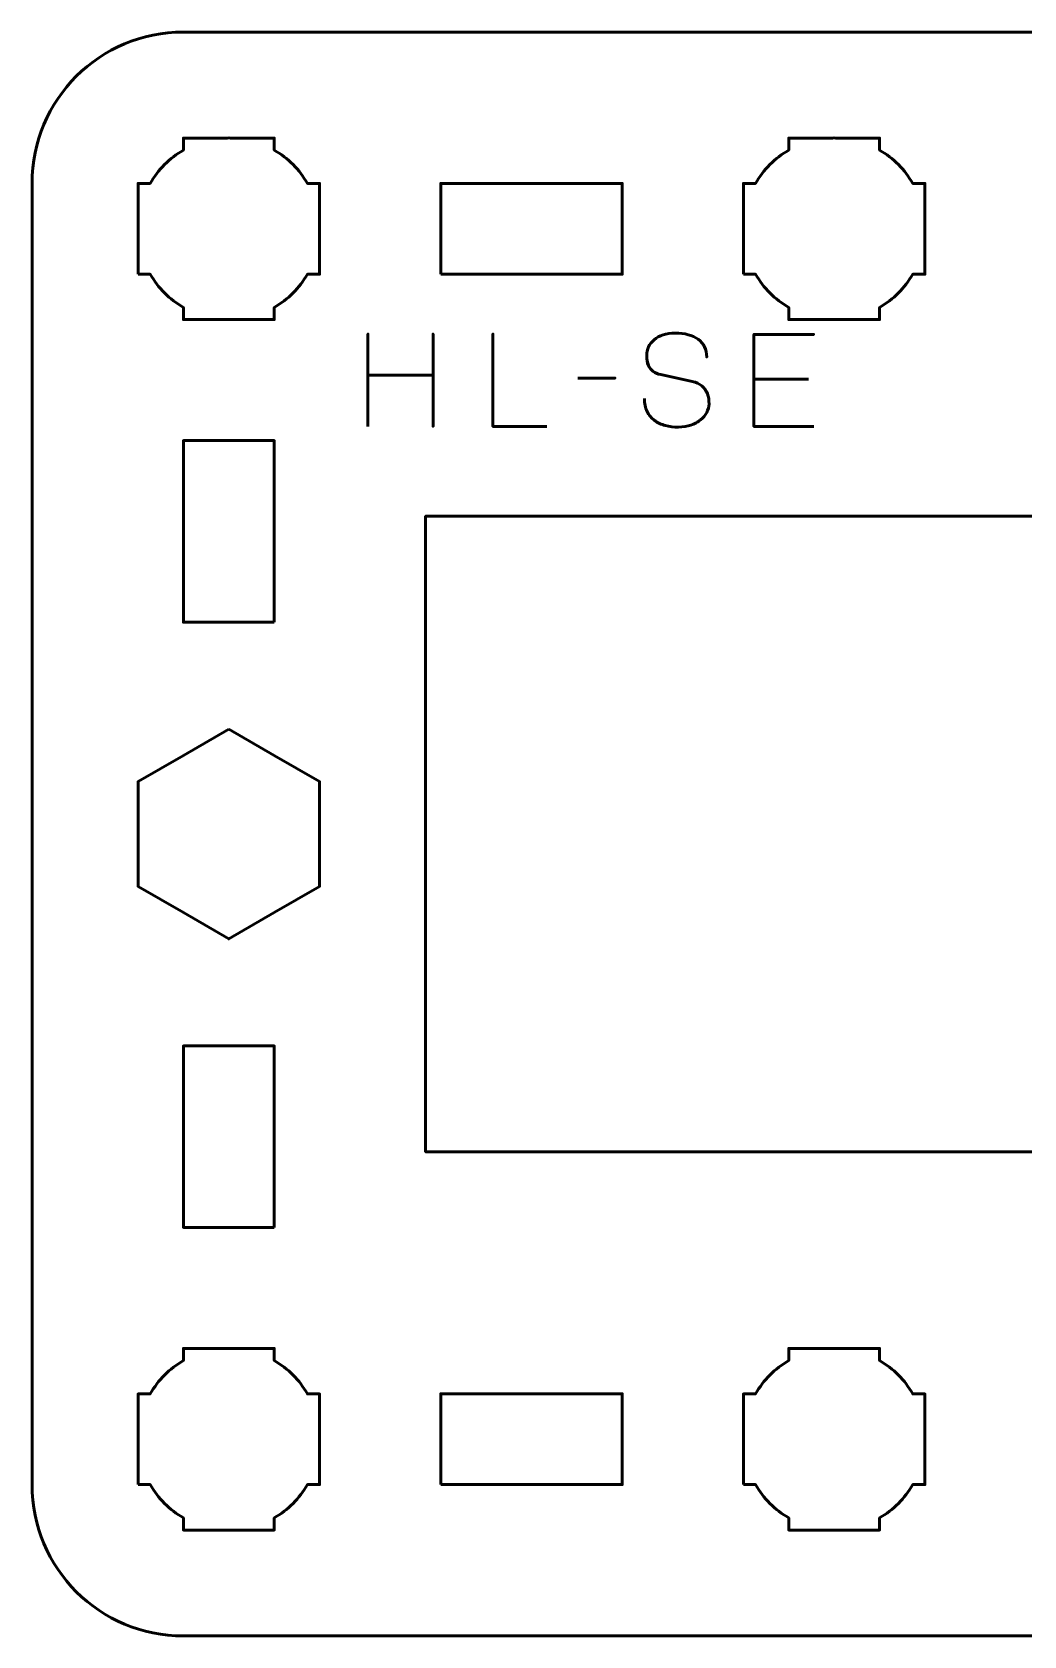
# Model space of a CAD drawing. Header units: centimetres. Extents: x -34.2 to 13.2, y -23.5 to -6.2.
# Drawn here: x 5.85 to 9.13, y -17.5 to -12.2 of the extents above; entities that cross this region are included whole.
import ezdxf

# ---------------------------------------------------------------- set-up
doc = ezdxf.new("R2010")
doc.units = ezdxf.units.CM
doc.header["$MEASUREMENT"] = 0
doc.layers.add('Layer 1', color=7, linetype='Continuous')

msp = doc.modelspace()

# ---------------------------------------------------------------- linework, layer by layer
at = {"layer": 'Layer 1', "lineweight": 53}
for points, knots in [([(13.15007, -17.00009), (13.14999, -17.27715), (12.92692, -17.50003), (12.64997, -17.50003), (12.64997, -17.50003), (9.88338, -17.50003), (9.11676, -17.50003), (6.35017, -17.50003), (6.35017, -17.50003), (6.07317, -17.50003), (5.85007, -17.27694), (5.85007, -16.99994), (5.85007, -16.99994), (5.85007, -16.99994), (5.85007, -12.70008), (5.85007, -12.70008), (5.85007, -12.70008), (5.85007, -12.42295), (6.07317, -12.19999), (6.35017, -12.19999), (6.35017, -12.19999), (9.11676, -12.19999), (9.88338, -12.19999), (12.64997, -12.19999), (12.64997, -12.19999), (12.92697, -12.19999), (13.15007, -12.42308), (13.15007, -12.70008), (13.15007, -12.70008), (13.15007, -12.70008), (13.15007, -17.00009), (13.15007, -17.00009)], [0, 0, 0, 0, 0.125, 0.125, 0.125, 0.125, 0.25, 0.25, 0.25, 0.25, 0.375, 0.375, 0.375, 0.375, 0.5, 0.5, 0.5, 0.5, 0.625, 0.625, 0.625, 0.625, 0.75, 0.75, 0.75, 0.75, 0.875, 0.875, 0.875, 0.875, 1, 1, 1, 1]), ([(6.20012, -13.00008), (6.20012, -13.00008), (6.20012, -12.85156), (6.20012, -12.85156), (6.20012, -12.85156), (6.20012, -12.85156), (6.2001, -12.85001), (6.2001, -12.85001), (6.2001, -12.85001), (6.2001, -12.85001), (6.20012, -12.84846), (6.20012, -12.84846), (6.20012, -12.84846), (6.20012, -12.84846), (6.20012, -12.70008), (6.20012, -12.70008), (6.20012, -12.70008), (6.20012, -12.70008), (6.24021, -12.70008), (6.24021, -12.70008), (6.24021, -12.70008), (6.26656, -12.65451), (6.30456, -12.61653), (6.35011, -12.59017), (6.35011, -12.59017), (6.35011, -12.59017), (6.35011, -12.55008), (6.35011, -12.55008), (6.35011, -12.55008), (6.35011, -12.55008), (6.49416, -12.55008), (6.49416, -12.55008), (6.49416, -12.55008), (6.49416, -12.55008), (6.5001, -12.55002), (6.5001, -12.55002), (6.5001, -12.55002), (6.5001, -12.55002), (6.50604, -12.55008), (6.50604, -12.55008), (6.50604, -12.55008), (6.50604, -12.55008), (6.65011, -12.55008), (6.65011, -12.55008), (6.65011, -12.55008), (6.65011, -12.55008), (6.65011, -12.59015), (6.65011, -12.59015), (6.65011, -12.59015), (6.69568, -12.61651), (6.73367, -12.6545), (6.76001, -12.70008), (6.76001, -12.70008), (6.76001, -12.70008), (6.80011, -12.70008), (6.80011, -12.70008), (6.80011, -12.70008), (6.80011, -12.70008), (6.80011, -13.00008), (6.80011, -13.00008), (6.80011, -13.00008), (6.80011, -13.00008), (6.75992, -13.00008), (6.75992, -13.00008), (6.75992, -13.00008), (6.73358, -13.04558), (6.69562, -13.08352), (6.65011, -13.10986), (6.65011, -13.10986), (6.65011, -13.10986), (6.65011, -13.15007), (6.65011, -13.15007), (6.65011, -13.15007), (6.65011, -13.15007), (6.35011, -13.15007), (6.35011, -13.15007), (6.35011, -13.15007), (6.35011, -13.15007), (6.35011, -13.10984), (6.35011, -13.10984), (6.35011, -13.10984), (6.30461, -13.0835), (6.26665, -13.04557), (6.24031, -13.00008), (6.24031, -13.00008), (6.24031, -13.00008), (6.20012, -13.00008), (6.20012, -13.00008)], [0, 0, 0, 0, 0.0454545, 0.0454545, 0.0454545, 0.0454545, 0.0909091, 0.0909091, 0.0909091, 0.0909091, 0.1363636, 0.1363636, 0.1363636, 0.1363636, 0.1818182, 0.1818182, 0.1818182, 0.1818182, 0.2272727, 0.2272727, 0.2272727, 0.2272727, 0.2727273, 0.2727273, 0.2727273, 0.2727273, 0.3181818, 0.3181818, 0.3181818, 0.3181818, 0.3636364, 0.3636364, 0.3636364, 0.3636364, 0.4090909, 0.4090909, 0.4090909, 0.4090909, 0.4545455, 0.4545455, 0.4545455, 0.4545455, 0.5, 0.5, 0.5, 0.5, 0.5454545, 0.5454545, 0.5454545, 0.5454545, 0.5909091, 0.5909091, 0.5909091, 0.5909091, 0.6363636, 0.6363636, 0.6363636, 0.6363636, 0.6818182, 0.6818182, 0.6818182, 0.6818182, 0.7272727, 0.7272727, 0.7272727, 0.7272727, 0.7727273, 0.7727273, 0.7727273, 0.7727273, 0.8181818, 0.8181818, 0.8181818, 0.8181818, 0.8636364, 0.8636364, 0.8636364, 0.8636364, 0.9090909, 0.9090909, 0.9090909, 0.9090909, 0.9545455, 0.9545455, 0.9545455, 0.9545455, 1, 1, 1, 1]), ([(8.20012, -13.00008), (8.20012, -13.00008), (8.20012, -12.85156), (8.20012, -12.85156), (8.20012, -12.85156), (8.20012, -12.85156), (8.2001, -12.85001), (8.2001, -12.85001), (8.2001, -12.85001), (8.2001, -12.85001), (8.20012, -12.84846), (8.20012, -12.84846), (8.20012, -12.84846), (8.20012, -12.84846), (8.20012, -12.70008), (8.20012, -12.70008), (8.20012, -12.70008), (8.20012, -12.70008), (8.24021, -12.70008), (8.24021, -12.70008), (8.24021, -12.70008), (8.26656, -12.65451), (8.30456, -12.61653), (8.35011, -12.59017), (8.35011, -12.59017), (8.35011, -12.59017), (8.35011, -12.55008), (8.35011, -12.55008), (8.35011, -12.55008), (8.35011, -12.55008), (8.49416, -12.55008), (8.49416, -12.55008), (8.49416, -12.55008), (8.49416, -12.55008), (8.5001, -12.55002), (8.5001, -12.55002), (8.5001, -12.55002), (8.5001, -12.55002), (8.50604, -12.55008), (8.50604, -12.55008), (8.50604, -12.55008), (8.50604, -12.55008), (8.65011, -12.55008), (8.65011, -12.55008), (8.65011, -12.55008), (8.65011, -12.55008), (8.65011, -12.59015), (8.65011, -12.59015), (8.65011, -12.59015), (8.69568, -12.61651), (8.73367, -12.6545), (8.76001, -12.70008), (8.76001, -12.70008), (8.76001, -12.70008), (8.80011, -12.70008), (8.80011, -12.70008), (8.80011, -12.70008), (8.80011, -12.70008), (8.80011, -13.00008), (8.80011, -13.00008), (8.80011, -13.00008), (8.80011, -13.00008), (8.75992, -13.00008), (8.75992, -13.00008), (8.75992, -13.00008), (8.73358, -13.04558), (8.69562, -13.08352), (8.65011, -13.10986), (8.65011, -13.10986), (8.65011, -13.10986), (8.65011, -13.15007), (8.65011, -13.15007), (8.65011, -13.15007), (8.65011, -13.15007), (8.35011, -13.15007), (8.35011, -13.15007), (8.35011, -13.15007), (8.35011, -13.15007), (8.35011, -13.10984), (8.35011, -13.10984), (8.35011, -13.10984), (8.30461, -13.0835), (8.26665, -13.04557), (8.24031, -13.00008), (8.24031, -13.00008), (8.24031, -13.00008), (8.20012, -13.00008), (8.20012, -13.00008)], [0, 0, 0, 0, 0.0454545, 0.0454545, 0.0454545, 0.0454545, 0.0909091, 0.0909091, 0.0909091, 0.0909091, 0.1363636, 0.1363636, 0.1363636, 0.1363636, 0.1818182, 0.1818182, 0.1818182, 0.1818182, 0.2272727, 0.2272727, 0.2272727, 0.2272727, 0.2727273, 0.2727273, 0.2727273, 0.2727273, 0.3181818, 0.3181818, 0.3181818, 0.3181818, 0.3636364, 0.3636364, 0.3636364, 0.3636364, 0.4090909, 0.4090909, 0.4090909, 0.4090909, 0.4545455, 0.4545455, 0.4545455, 0.4545455, 0.5, 0.5, 0.5, 0.5, 0.5454545, 0.5454545, 0.5454545, 0.5454545, 0.5909091, 0.5909091, 0.5909091, 0.5909091, 0.6363636, 0.6363636, 0.6363636, 0.6363636, 0.6818182, 0.6818182, 0.6818182, 0.6818182, 0.7272727, 0.7272727, 0.7272727, 0.7272727, 0.7727273, 0.7727273, 0.7727273, 0.7727273, 0.8181818, 0.8181818, 0.8181818, 0.8181818, 0.8636364, 0.8636364, 0.8636364, 0.8636364, 0.9090909, 0.9090909, 0.9090909, 0.9090909, 0.9545455, 0.9545455, 0.9545455, 0.9545455, 1, 1, 1, 1]), ([(7.20012, -13.00008), (7.20012, -13.00008), (7.20012, -12.70008), (7.20012, -12.70008), (7.20012, -12.70008), (7.20012, -12.70008), (7.80011, -12.70008), (7.80011, -12.70008), (7.80011, -12.70008), (7.80011, -12.70008), (7.80011, -13.00008), (7.80011, -13.00008), (7.80011, -13.00008), (7.80011, -13.00008), (7.20012, -13.00008), (7.20012, -13.00008)], [0, 0, 0, 0, 0.25, 0.25, 0.25, 0.25, 0.5, 0.5, 0.5, 0.5, 0.75, 0.75, 0.75, 0.75, 1, 1, 1, 1]), ([(6.65002, -14.15008), (6.65002, -14.15008), (6.35001, -14.15008), (6.35001, -14.15008), (6.35001, -14.15008), (6.35001, -14.15008), (6.35001, -13.55009), (6.35001, -13.55009), (6.35001, -13.55009), (6.35001, -13.55009), (6.65002, -13.55009), (6.65002, -13.55009), (6.65002, -13.55009), (6.65002, -13.55009), (6.65002, -14.15008), (6.65002, -14.15008)], [0, 0, 0, 0, 0.25, 0.25, 0.25, 0.25, 0.5, 0.5, 0.5, 0.5, 0.75, 0.75, 0.75, 0.75, 1, 1, 1, 1]), ([(11.85007, -13.80002), (11.85007, -15.05018), (11.85007, -14.64982), (11.85007, -15.90001), (11.85007, -15.90001), (9.93303, -15.9), (9.08859, -15.89999), (7.15007, -15.9), (7.15007, -15.9), (7.15007, -15.02283), (7.15007, -14.67719), (7.15007, -13.80001), (7.15007, -13.80001), (9.05155, -13.80001), (9.96024, -13.80002), (11.85007, -13.80002)], [0, 0, 0, 0, 0.25, 0.25, 0.25, 0.25, 0.5, 0.5, 0.5, 0.5, 0.75, 0.75, 0.75, 0.75, 1, 1, 1, 1]), ([(6.50006, -14.50363), (6.50006, -14.50363), (6.65007, -14.59023), (6.65007, -14.59023), (6.65007, -14.59023), (6.65007, -14.59023), (6.80006, -14.67683), (6.80006, -14.67683), (6.80006, -14.67683), (6.80006, -14.67683), (6.80006, -14.85004), (6.80006, -14.85004), (6.80006, -14.85004), (6.80006, -14.85004), (6.80006, -15.02325), (6.80006, -15.02325), (6.80006, -15.02325), (6.80006, -15.02325), (6.65007, -15.10985), (6.65007, -15.10985), (6.65007, -15.10985), (6.65007, -15.10985), (6.50006, -15.19645), (6.50006, -15.19645), (6.50006, -15.19645), (6.50006, -15.19645), (6.35005, -15.10985), (6.35005, -15.10985), (6.35005, -15.10985), (6.35005, -15.10985), (6.20006, -15.02325), (6.20006, -15.02325), (6.20006, -15.02325), (6.20006, -15.02325), (6.20006, -14.85004), (6.20006, -14.85004), (6.20006, -14.85004), (6.20006, -14.85004), (6.20006, -14.67683), (6.20006, -14.67683), (6.20006, -14.67683), (6.20006, -14.67683), (6.35005, -14.59023), (6.35005, -14.59023), (6.35005, -14.59023), (6.35005, -14.59023), (6.50006, -14.50363), (6.50006, -14.50363)], [0, 0, 0, 0, 0.0833333, 0.0833333, 0.0833333, 0.0833333, 0.1666667, 0.1666667, 0.1666667, 0.1666667, 0.25, 0.25, 0.25, 0.25, 0.3333333, 0.3333333, 0.3333333, 0.3333333, 0.4166667, 0.4166667, 0.4166667, 0.4166667, 0.5, 0.5, 0.5, 0.5, 0.5833333, 0.5833333, 0.5833333, 0.5833333, 0.6666667, 0.6666667, 0.6666667, 0.6666667, 0.75, 0.75, 0.75, 0.75, 0.8333333, 0.8333333, 0.8333333, 0.8333333, 0.9166667, 0.9166667, 0.9166667, 0.9166667, 1, 1, 1, 1]), ([(6.65002, -16.15008), (6.65002, -16.15008), (6.35001, -16.15008), (6.35001, -16.15008), (6.35001, -16.15008), (6.35001, -16.15008), (6.35001, -15.55009), (6.35001, -15.55009), (6.35001, -15.55009), (6.35001, -15.55009), (6.65002, -15.55009), (6.65002, -15.55009), (6.65002, -15.55009), (6.65002, -15.55009), (6.65002, -16.15008), (6.65002, -16.15008)], [0, 0, 0, 0, 0.25, 0.25, 0.25, 0.25, 0.5, 0.5, 0.5, 0.5, 0.75, 0.75, 0.75, 0.75, 1, 1, 1, 1]), ([(6.20012, -17.00008), (6.20012, -17.00008), (6.20012, -16.85156), (6.20012, -16.85156), (6.20012, -16.85156), (6.20012, -16.85156), (6.2001, -16.85001), (6.2001, -16.85001), (6.2001, -16.85001), (6.2001, -16.85001), (6.20012, -16.84846), (6.20012, -16.84846), (6.20012, -16.84846), (6.20012, -16.84846), (6.20012, -16.70008), (6.20012, -16.70008), (6.20012, -16.70008), (6.20012, -16.70008), (6.24021, -16.70008), (6.24021, -16.70008), (6.24021, -16.70008), (6.26656, -16.65451), (6.30456, -16.61653), (6.35011, -16.59017), (6.35011, -16.59017), (6.35011, -16.59017), (6.35011, -16.55008), (6.35011, -16.55008), (6.35011, -16.55008), (6.35011, -16.55008), (6.49416, -16.55008), (6.49416, -16.55008), (6.49416, -16.55008), (6.49416, -16.55008), (6.5001, -16.55002), (6.5001, -16.55002), (6.5001, -16.55002), (6.5001, -16.55002), (6.50604, -16.55008), (6.50604, -16.55008), (6.50604, -16.55008), (6.50604, -16.55008), (6.65011, -16.55008), (6.65011, -16.55008), (6.65011, -16.55008), (6.65011, -16.55008), (6.65011, -16.59015), (6.65011, -16.59015), (6.65011, -16.59015), (6.69568, -16.61651), (6.73367, -16.6545), (6.76001, -16.70008), (6.76001, -16.70008), (6.76001, -16.70008), (6.80011, -16.70008), (6.80011, -16.70008), (6.80011, -16.70008), (6.80011, -16.70008), (6.80011, -17.00008), (6.80011, -17.00008), (6.80011, -17.00008), (6.80011, -17.00008), (6.75992, -17.00008), (6.75992, -17.00008), (6.75992, -17.00008), (6.73358, -17.04558), (6.69562, -17.08352), (6.65011, -17.10986), (6.65011, -17.10986), (6.65011, -17.10986), (6.65011, -17.15007), (6.65011, -17.15007), (6.65011, -17.15007), (6.65011, -17.15007), (6.35011, -17.15007), (6.35011, -17.15007), (6.35011, -17.15007), (6.35011, -17.15007), (6.35011, -17.10984), (6.35011, -17.10984), (6.35011, -17.10984), (6.30461, -17.0835), (6.26665, -17.04557), (6.24031, -17.00008), (6.24031, -17.00008), (6.24031, -17.00008), (6.20012, -17.00008), (6.20012, -17.00008)], [0, 0, 0, 0, 0.0454545, 0.0454545, 0.0454545, 0.0454545, 0.0909091, 0.0909091, 0.0909091, 0.0909091, 0.1363636, 0.1363636, 0.1363636, 0.1363636, 0.1818182, 0.1818182, 0.1818182, 0.1818182, 0.2272727, 0.2272727, 0.2272727, 0.2272727, 0.2727273, 0.2727273, 0.2727273, 0.2727273, 0.3181818, 0.3181818, 0.3181818, 0.3181818, 0.3636364, 0.3636364, 0.3636364, 0.3636364, 0.4090909, 0.4090909, 0.4090909, 0.4090909, 0.4545455, 0.4545455, 0.4545455, 0.4545455, 0.5, 0.5, 0.5, 0.5, 0.5454545, 0.5454545, 0.5454545, 0.5454545, 0.5909091, 0.5909091, 0.5909091, 0.5909091, 0.6363636, 0.6363636, 0.6363636, 0.6363636, 0.6818182, 0.6818182, 0.6818182, 0.6818182, 0.7272727, 0.7272727, 0.7272727, 0.7272727, 0.7727273, 0.7727273, 0.7727273, 0.7727273, 0.8181818, 0.8181818, 0.8181818, 0.8181818, 0.8636364, 0.8636364, 0.8636364, 0.8636364, 0.9090909, 0.9090909, 0.9090909, 0.9090909, 0.9545455, 0.9545455, 0.9545455, 0.9545455, 1, 1, 1, 1]), ([(8.20012, -17.00008), (8.20012, -17.00008), (8.20012, -16.85156), (8.20012, -16.85156), (8.20012, -16.85156), (8.20012, -16.85156), (8.2001, -16.85001), (8.2001, -16.85001), (8.2001, -16.85001), (8.2001, -16.85001), (8.20012, -16.84846), (8.20012, -16.84846), (8.20012, -16.84846), (8.20012, -16.84846), (8.20012, -16.70008), (8.20012, -16.70008), (8.20012, -16.70008), (8.20012, -16.70008), (8.24021, -16.70008), (8.24021, -16.70008), (8.24021, -16.70008), (8.26656, -16.65451), (8.30456, -16.61653), (8.35011, -16.59017), (8.35011, -16.59017), (8.35011, -16.59017), (8.35011, -16.55008), (8.35011, -16.55008), (8.35011, -16.55008), (8.35011, -16.55008), (8.49416, -16.55008), (8.49416, -16.55008), (8.49416, -16.55008), (8.49416, -16.55008), (8.5001, -16.55002), (8.5001, -16.55002), (8.5001, -16.55002), (8.5001, -16.55002), (8.50604, -16.55008), (8.50604, -16.55008), (8.50604, -16.55008), (8.50604, -16.55008), (8.65011, -16.55008), (8.65011, -16.55008), (8.65011, -16.55008), (8.65011, -16.55008), (8.65011, -16.59015), (8.65011, -16.59015), (8.65011, -16.59015), (8.69568, -16.61651), (8.73367, -16.6545), (8.76001, -16.70008), (8.76001, -16.70008), (8.76001, -16.70008), (8.80011, -16.70008), (8.80011, -16.70008), (8.80011, -16.70008), (8.80011, -16.70008), (8.80011, -17.00008), (8.80011, -17.00008), (8.80011, -17.00008), (8.80011, -17.00008), (8.75992, -17.00008), (8.75992, -17.00008), (8.75992, -17.00008), (8.73358, -17.04558), (8.69562, -17.08352), (8.65011, -17.10986), (8.65011, -17.10986), (8.65011, -17.10986), (8.65011, -17.15007), (8.65011, -17.15007), (8.65011, -17.15007), (8.65011, -17.15007), (8.35011, -17.15007), (8.35011, -17.15007), (8.35011, -17.15007), (8.35011, -17.15007), (8.35011, -17.10984), (8.35011, -17.10984), (8.35011, -17.10984), (8.30461, -17.0835), (8.26665, -17.04557), (8.24031, -17.00008), (8.24031, -17.00008), (8.24031, -17.00008), (8.20012, -17.00008), (8.20012, -17.00008)], [0, 0, 0, 0, 0.0454545, 0.0454545, 0.0454545, 0.0454545, 0.0909091, 0.0909091, 0.0909091, 0.0909091, 0.1363636, 0.1363636, 0.1363636, 0.1363636, 0.1818182, 0.1818182, 0.1818182, 0.1818182, 0.2272727, 0.2272727, 0.2272727, 0.2272727, 0.2727273, 0.2727273, 0.2727273, 0.2727273, 0.3181818, 0.3181818, 0.3181818, 0.3181818, 0.3636364, 0.3636364, 0.3636364, 0.3636364, 0.4090909, 0.4090909, 0.4090909, 0.4090909, 0.4545455, 0.4545455, 0.4545455, 0.4545455, 0.5, 0.5, 0.5, 0.5, 0.5454545, 0.5454545, 0.5454545, 0.5454545, 0.5909091, 0.5909091, 0.5909091, 0.5909091, 0.6363636, 0.6363636, 0.6363636, 0.6363636, 0.6818182, 0.6818182, 0.6818182, 0.6818182, 0.7272727, 0.7272727, 0.7272727, 0.7272727, 0.7727273, 0.7727273, 0.7727273, 0.7727273, 0.8181818, 0.8181818, 0.8181818, 0.8181818, 0.8636364, 0.8636364, 0.8636364, 0.8636364, 0.9090909, 0.9090909, 0.9090909, 0.9090909, 0.9545455, 0.9545455, 0.9545455, 0.9545455, 1, 1, 1, 1]), ([(7.20012, -16.99994), (7.20012, -16.99994), (7.20012, -16.69993), (7.20012, -16.69993), (7.20012, -16.69993), (7.20012, -16.69993), (7.80011, -16.69993), (7.80011, -16.69993), (7.80011, -16.69993), (7.80011, -16.69993), (7.80011, -16.99994), (7.80011, -16.99994), (7.80011, -16.99994), (7.80011, -16.99994), (7.20012, -16.99994), (7.20012, -16.99994)], [0, 0, 0, 0, 0.25, 0.25, 0.25, 0.25, 0.5, 0.5, 0.5, 0.5, 0.75, 0.75, 0.75, 0.75, 1, 1, 1, 1])]:
    msp.add_open_spline(points, degree=3, knots=knots, dxfattribs=at)
at = {"layer": 'Layer 1', "color": 5, "lineweight": 53}
for points, knots in [([(7.87331, -13.41056), (7.87345, -13.42743), (7.87641, -13.44189), (7.88234, -13.45396), (7.88234, -13.45396), (7.8882, -13.46595), (7.89638, -13.47576), (7.90668, -13.48338), (7.90668, -13.48338), (7.91705, -13.49093), (7.92898, -13.4965), (7.94245, -13.5001), (7.94245, -13.5001), (7.95586, -13.50363), (7.97025, -13.50539), (7.98549, -13.50539), (7.98549, -13.50539), (8.00087, -13.50532), (8.0147, -13.50306), (8.02705, -13.49876), (8.02705, -13.49876), (8.03933, -13.49445), (8.04984, -13.48867), (8.05866, -13.4814), (8.05866, -13.4814), (8.06741, -13.47413), (8.07418, -13.46602), (8.07898, -13.45699), (8.07898, -13.45699), (8.08378, -13.44796), (8.08632, -13.43872), (8.08667, -13.42919), (8.08667, -13.42919), (8.08709, -13.4167), (8.08526, -13.40527), (8.08124, -13.39497), (8.08124, -13.39497), (8.07721, -13.38467), (8.071, -13.37606), (8.06261, -13.36901), (8.06261, -13.36901), (8.05428, -13.36195), (8.04377, -13.35701), (8.03121, -13.35426), (8.03121, -13.35426), (8.03121, -13.35426), (7.9275, -13.33182), (7.9275, -13.33182), (7.9275, -13.33182), (7.91776, -13.32978), (7.90936, -13.32632), (7.90245, -13.32152), (7.90245, -13.32152), (7.89553, -13.31666), (7.89017, -13.30995), (7.8865, -13.30134), (7.8865, -13.30134), (7.88283, -13.29281), (7.88093, -13.28194), (7.88093, -13.26875), (7.88093, -13.26875), (7.88093, -13.25873), (7.88298, -13.24928), (7.88714, -13.24039), (7.88714, -13.24039), (7.89123, -13.2315), (7.8973, -13.22366), (7.90527, -13.21675), (7.90527, -13.21675), (7.91324, -13.20991), (7.92312, -13.20454), (7.93483, -13.20066), (7.93483, -13.20066), (7.94662, -13.19671), (7.96009, -13.19474), (7.97533, -13.19467), (7.97533, -13.19467), (7.99064, -13.19467), (8.00468, -13.19643), (8.01752, -13.19996), (8.01752, -13.19996), (8.03029, -13.20349), (8.04137, -13.20857), (8.05068, -13.21534), (8.05068, -13.21534), (8.06, -13.22211), (8.06719, -13.23044), (8.07213, -13.24017), (8.07213, -13.24017), (8.07707, -13.24998), (8.0794, -13.2612), (8.07905, -13.27383), (8.07905, -13.27383), (8.0794, -13.2612), (8.07707, -13.24998), (8.07213, -13.24017), (8.07213, -13.24017), (8.06719, -13.23044), (8.06, -13.22211), (8.05068, -13.21534), (8.05068, -13.21534), (8.04137, -13.20857), (8.03029, -13.20349), (8.01752, -13.19996), (8.01752, -13.19996), (8.00468, -13.19643), (7.99064, -13.19467), (7.97533, -13.19467), (7.97533, -13.19467), (7.96009, -13.19474), (7.94662, -13.19671), (7.93483, -13.20066), (7.93483, -13.20066), (7.92312, -13.20454), (7.91324, -13.20991), (7.90527, -13.21675), (7.90527, -13.21675), (7.8973, -13.22366), (7.89123, -13.2315), (7.88714, -13.24039), (7.88714, -13.24039), (7.88298, -13.24928), (7.88093, -13.25873), (7.88093, -13.26875), (7.88093, -13.26875), (7.88093, -13.28194), (7.88276, -13.29281), (7.88629, -13.30127), (7.88629, -13.30127), (7.88989, -13.30981), (7.89518, -13.31644), (7.9021, -13.32131), (7.9021, -13.32131), (7.90901, -13.32611), (7.91748, -13.32964), (7.9275, -13.33182), (7.9275, -13.33182), (7.9275, -13.33182), (8.03121, -13.35426), (8.03121, -13.35426), (8.03121, -13.35426), (8.04405, -13.35701), (8.05464, -13.36195), (8.06296, -13.36901), (8.06296, -13.36901), (8.07136, -13.37606), (8.0775, -13.38467), (8.08145, -13.39497), (8.08145, -13.39497), (8.08533, -13.40527), (8.08709, -13.4167), (8.08667, -13.42919), (8.08667, -13.42919), (8.08632, -13.43872), (8.08378, -13.44796), (8.07898, -13.45699), (8.07898, -13.45699), (8.07418, -13.46602), (8.06741, -13.47413), (8.05866, -13.4814), (8.05866, -13.4814), (8.04984, -13.48867), (8.03933, -13.49445), (8.02705, -13.49876), (8.02705, -13.49876), (8.0147, -13.50306), (8.00087, -13.50532), (7.98549, -13.50539), (7.98549, -13.50539), (7.97025, -13.50539), (7.95586, -13.50363), (7.94245, -13.5001), (7.94245, -13.5001), (7.92898, -13.4965), (7.91705, -13.49093), (7.90668, -13.48338), (7.90668, -13.48338), (7.89638, -13.47576), (7.8882, -13.46595), (7.88234, -13.45396), (7.88234, -13.45396), (7.87641, -13.44189), (7.87345, -13.42743), (7.87331, -13.41056)], [0, 0, 0, 0, 0.0217391, 0.0217391, 0.0217391, 0.0217391, 0.0434783, 0.0434783, 0.0434783, 0.0434783, 0.0652174, 0.0652174, 0.0652174, 0.0652174, 0.0869565, 0.0869565, 0.0869565, 0.0869565, 0.1086957, 0.1086957, 0.1086957, 0.1086957, 0.1304348, 0.1304348, 0.1304348, 0.1304348, 0.1521739, 0.1521739, 0.1521739, 0.1521739, 0.173913, 0.173913, 0.173913, 0.173913, 0.1956522, 0.1956522, 0.1956522, 0.1956522, 0.2173913, 0.2173913, 0.2173913, 0.2173913, 0.2391304, 0.2391304, 0.2391304, 0.2391304, 0.2608696, 0.2608696, 0.2608696, 0.2608696, 0.2826087, 0.2826087, 0.2826087, 0.2826087, 0.3043478, 0.3043478, 0.3043478, 0.3043478, 0.326087, 0.326087, 0.326087, 0.326087, 0.3478261, 0.3478261, 0.3478261, 0.3478261, 0.3695652, 0.3695652, 0.3695652, 0.3695652, 0.3913043, 0.3913043, 0.3913043, 0.3913043, 0.4130435, 0.4130435, 0.4130435, 0.4130435, 0.4347826, 0.4347826, 0.4347826, 0.4347826, 0.4565217, 0.4565217, 0.4565217, 0.4565217, 0.4782609, 0.4782609, 0.4782609, 0.4782609, 0.5, 0.5, 0.5, 0.5, 0.5217391, 0.5217391, 0.5217391, 0.5217391, 0.5434783, 0.5434783, 0.5434783, 0.5434783, 0.5652174, 0.5652174, 0.5652174, 0.5652174, 0.5869565, 0.5869565, 0.5869565, 0.5869565, 0.6086957, 0.6086957, 0.6086957, 0.6086957, 0.6304348, 0.6304348, 0.6304348, 0.6304348, 0.6521739, 0.6521739, 0.6521739, 0.6521739, 0.673913, 0.673913, 0.673913, 0.673913, 0.6956522, 0.6956522, 0.6956522, 0.6956522, 0.7173913, 0.7173913, 0.7173913, 0.7173913, 0.7391304, 0.7391304, 0.7391304, 0.7391304, 0.7608696, 0.7608696, 0.7608696, 0.7608696, 0.7826087, 0.7826087, 0.7826087, 0.7826087, 0.8043478, 0.8043478, 0.8043478, 0.8043478, 0.826087, 0.826087, 0.826087, 0.826087, 0.8478261, 0.8478261, 0.8478261, 0.8478261, 0.8695652, 0.8695652, 0.8695652, 0.8695652, 0.8913043, 0.8913043, 0.8913043, 0.8913043, 0.9130435, 0.9130435, 0.9130435, 0.9130435, 0.9347826, 0.9347826, 0.9347826, 0.9347826, 0.9565217, 0.9565217, 0.9565217, 0.9565217, 0.9782609, 0.9782609, 0.9782609, 0.9782609, 1, 1, 1, 1]), ([(6.95977, -13.50285), (6.95977, -13.50285), (6.95977, -13.33394), (6.95977, -13.33394), (6.95977, -13.33394), (6.95977, -13.33394), (7.17524, -13.33394), (7.17524, -13.33394), (7.17524, -13.33394), (7.17524, -13.33394), (7.17524, -13.50285), (7.17524, -13.50285), (7.17524, -13.50285), (7.17524, -13.50285), (7.17524, -13.19805), (7.17524, -13.19805), (7.17524, -13.19805), (7.17524, -13.19805), (7.17524, -13.33394), (7.17524, -13.33394), (7.17524, -13.33394), (7.17524, -13.33394), (6.95977, -13.33394), (6.95977, -13.33394), (6.95977, -13.33394), (6.95977, -13.33394), (6.95977, -13.19805), (6.95977, -13.19805), (6.95977, -13.19805), (6.95977, -13.19805), (6.95977, -13.50285), (6.95977, -13.50285)], [0, 0, 0, 0, 0.125, 0.125, 0.125, 0.125, 0.25, 0.25, 0.25, 0.25, 0.375, 0.375, 0.375, 0.375, 0.5, 0.5, 0.5, 0.5, 0.625, 0.625, 0.625, 0.625, 0.75, 0.75, 0.75, 0.75, 0.875, 0.875, 0.875, 0.875, 1, 1, 1, 1]), ([(7.55116, -13.50285), (7.55116, -13.50285), (7.37294, -13.50285), (7.37294, -13.50285), (7.37294, -13.50285), (7.37294, -13.50285), (7.37294, -13.19763), (7.37294, -13.19763), (7.37294, -13.19763), (7.37294, -13.19763), (7.37294, -13.50285), (7.37294, -13.50285), (7.37294, -13.50285), (7.37294, -13.50285), (7.55116, -13.50285), (7.55116, -13.50285)], [0, 0, 0, 0, 0.25, 0.25, 0.25, 0.25, 0.5, 0.5, 0.5, 0.5, 0.75, 0.75, 0.75, 0.75, 1, 1, 1, 1]), ([(8.43253, -13.50285), (8.43253, -13.50285), (8.23526, -13.50285), (8.23526, -13.50285), (8.23526, -13.50285), (8.23526, -13.50285), (8.23526, -13.19932), (8.23526, -13.19932), (8.23526, -13.19932), (8.23526, -13.19932), (8.43253, -13.19932), (8.43253, -13.19932), (8.43253, -13.19932), (8.43253, -13.19932), (8.23526, -13.19932), (8.23526, -13.19932), (8.23526, -13.19932), (8.23526, -13.19932), (8.23526, -13.50285), (8.23526, -13.50285), (8.23526, -13.50285), (8.23526, -13.50285), (8.43253, -13.50285), (8.43253, -13.50285)], [0, 0, 0, 0, 0.1666667, 0.1666667, 0.1666667, 0.1666667, 0.3333333, 0.3333333, 0.3333333, 0.3333333, 0.5, 0.5, 0.5, 0.5, 0.6666667, 0.6666667, 0.6666667, 0.6666667, 0.8333333, 0.8333333, 0.8333333, 0.8333333, 1, 1, 1, 1]), ([(7.65318, -13.34325), (7.65318, -13.34325), (7.77637, -13.34325), (7.77637, -13.34325), (7.77637, -13.34325), (7.77637, -13.34325), (7.65318, -13.34325), (7.65318, -13.34325)], [0, 0, 0, 0, 0.5, 0.5, 0.5, 0.5, 1, 1, 1, 1]), ([(8.4156, -13.34664), (8.4156, -13.34664), (8.23526, -13.34664), (8.23526, -13.34664), (8.23526, -13.34664), (8.23526, -13.34664), (8.4156, -13.34664), (8.4156, -13.34664)], [0, 0, 0, 0, 0.5, 0.5, 0.5, 0.5, 1, 1, 1, 1])]:
    msp.add_open_spline(points, degree=3, knots=knots, dxfattribs=at)

doc.saveas('drawing.dxf')
